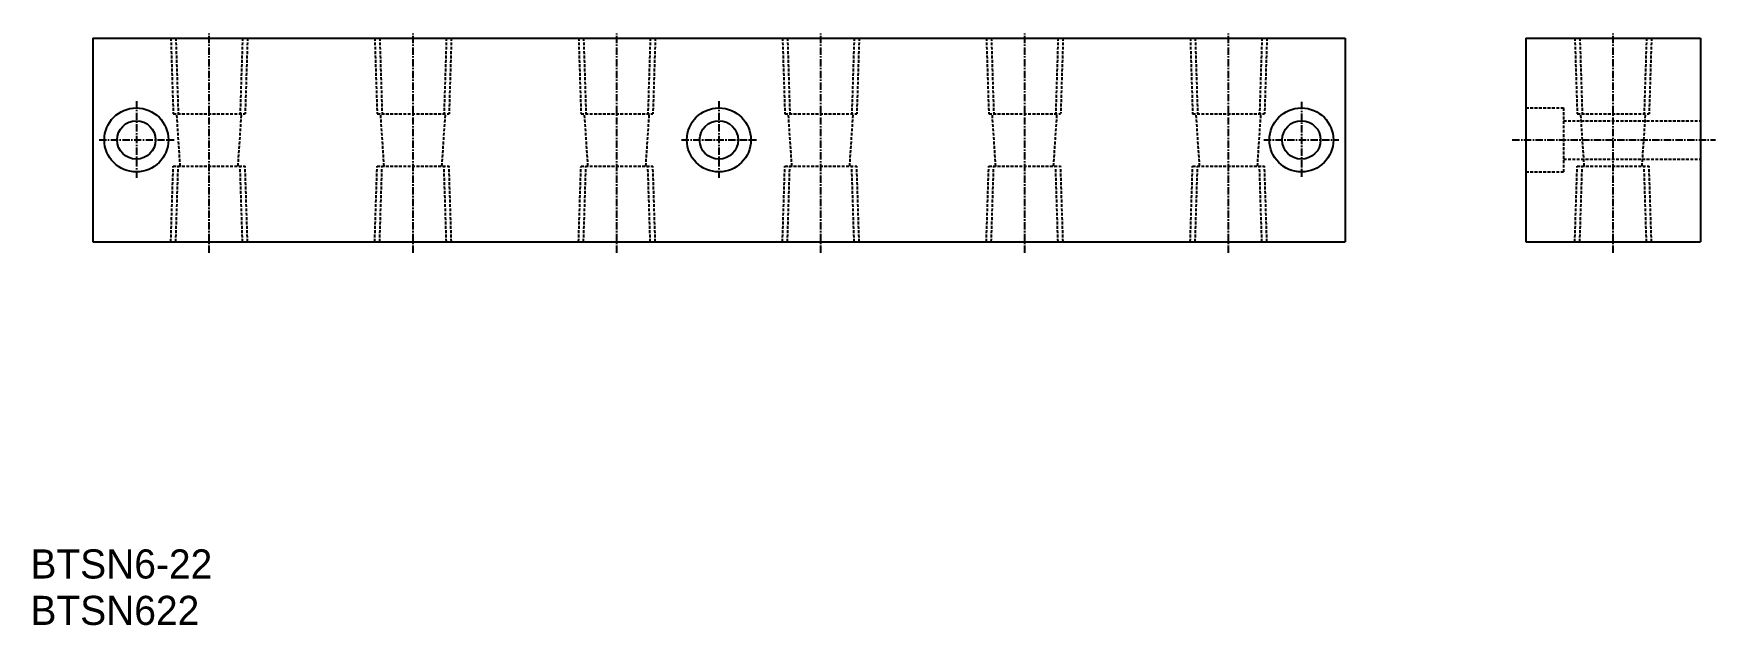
# Model space of a CAD drawing. Extents: x 2209 to 2498, y 6016 to 6118.
import ezdxf

# ---------------------------------------------------------------- set-up
doc = ezdxf.new("R2010")
doc.units = 0
doc.linetypes.add('CENTER', pattern=[2, 1.25, -0.25, 0.25, -0.25])
doc.linetypes.add('DASHED', pattern=[0.75, 0.5, -0.25])
doc.layers.get('0').update_dxf_attribs({"linetype": 'CONTINUOUS'})
doc.layers.add('CENTER', color=1, linetype='CENTER')

msp = doc.modelspace()

# ---------------------------------------------------------------- linework, layer by layer
at = {"color": 7, "linetype": 'CONTINUOUS'}
for p, q in [((2219.54, 6117.32), (2434.54, 6117.32)), ((2219.54, 6117.32), (2219.54, 6082.32)), ((2327.04, 6117.32), (2327.04, 6117.32)), ((2434.54, 6117.32), (2434.54, 6082.32)), ((2465.56, 6117.32), (2495.56, 6117.32)), ((2465.56, 6117.32), (2465.56, 6082.32)), ((2495.56, 6117.32), (2495.56, 6082.32)), ((2219.54, 6082.32), (2434.54, 6082.32)), ((2465.56, 6082.32), (2495.56, 6082.32))]:
    msp.add_line(p, q, dxfattribs=at)
at = {"color": 3, "linetype": 'DASHED'}
for p, q in [((2232.96, 6117.32), (2233.37, 6104.32)), ((2233.81, 6117.32), (2234.22, 6104.32)), ((2245.26, 6117.32), (2244.85, 6104.32)), ((2246.12, 6117.32), (2245.71, 6104.32)), ((2267.96, 6117.32), (2268.37, 6104.32)), ((2268.81, 6117.32), (2269.22, 6104.32)), ((2280.26, 6117.32), (2279.85, 6104.32)), ((2281.12, 6117.32), (2280.71, 6104.32)), ((2302.96, 6117.32), (2303.37, 6104.32)), ((2303.81, 6117.32), (2304.22, 6104.32)), ((2315.26, 6117.32), (2314.85, 6104.32)), ((2316.12, 6117.32), (2315.71, 6104.32)), ((2337.96, 6117.32), (2338.37, 6104.32)), ((2338.81, 6117.32), (2339.22, 6104.32)), ((2350.26, 6117.32), (2349.85, 6104.32)), ((2351.12, 6117.32), (2350.71, 6104.32)), ((2372.96, 6117.32), (2373.37, 6104.32)), ((2373.81, 6117.32), (2374.22, 6104.32)), ((2385.26, 6117.32), (2384.85, 6104.32)), ((2386.12, 6117.32), (2385.71, 6104.32)), ((2407.96, 6117.32), (2408.37, 6104.32)), ((2408.81, 6117.32), (2409.22, 6104.32)), ((2420.26, 6117.32), (2419.85, 6104.32)), ((2421.12, 6117.32), (2420.71, 6104.32)), ((2473.98, 6117.32), (2474.39, 6104.32)), ((2474.84, 6117.32), (2475.25, 6104.32)), ((2486.28, 6117.32), (2485.88, 6104.32)), ((2487.14, 6117.32), (2486.73, 6104.32)), ((2233.37, 6104.32), (2245.71, 6104.32)), ((2234.57, 6095.32), (2233.97, 6104.32)), ((2244.5, 6095.32), (2245.1, 6104.32)), ((2268.37, 6104.32), (2280.71, 6104.32)), ((2269.57, 6095.32), (2268.97, 6104.32)), ((2279.5, 6095.32), (2280.1, 6104.32)), ((2303.37, 6104.32), (2315.71, 6104.32)), ((2304.57, 6095.32), (2303.97, 6104.32)), ((2314.5, 6095.32), (2315.1, 6104.32)), ((2338.37, 6104.32), (2350.71, 6104.32)), ((2339.57, 6095.32), (2338.97, 6104.32)), ((2349.5, 6095.32), (2350.1, 6104.32)), ((2373.37, 6104.32), (2385.71, 6104.32)), ((2374.57, 6095.32), (2373.97, 6104.32)), ((2384.5, 6095.32), (2385.1, 6104.32)), ((2408.37, 6104.32), (2420.71, 6104.32)), ((2409.57, 6095.32), (2408.97, 6104.32)), ((2419.5, 6095.32), (2420.1, 6104.32)), ((2465.56, 6105.32), (2472.06, 6105.32)), ((2472.06, 6105.32), (2472.06, 6094.32)), ((2474.39, 6104.32), (2486.73, 6104.32)), ((2475.6, 6095.32), (2475, 6104.32)), ((2485.53, 6095.32), (2486.13, 6104.32)), ((2472.06, 6103.12), (2495.56, 6103.12)), ((2232.96, 6082.32), (2233.37, 6095.32)), ((2233.37, 6095.32), (2245.71, 6095.32)), ((2233.81, 6082.32), (2234.22, 6095.32)), ((2245.26, 6082.32), (2244.85, 6095.32)), ((2246.12, 6082.32), (2245.71, 6095.32)), ((2267.96, 6082.32), (2268.37, 6095.32)), ((2268.37, 6095.32), (2280.71, 6095.32)), ((2268.81, 6082.32), (2269.22, 6095.32)), ((2280.26, 6082.32), (2279.85, 6095.32)), ((2281.12, 6082.32), (2280.71, 6095.32)), ((2302.96, 6082.32), (2303.37, 6095.32)), ((2303.37, 6095.32), (2315.71, 6095.32)), ((2303.81, 6082.32), (2304.22, 6095.32)), ((2315.26, 6082.32), (2314.85, 6095.32)), ((2316.12, 6082.32), (2315.71, 6095.32)), ((2337.96, 6082.32), (2338.37, 6095.32)), ((2338.37, 6095.32), (2350.71, 6095.32)), ((2338.81, 6082.32), (2339.22, 6095.32)), ((2350.26, 6082.32), (2349.85, 6095.32)), ((2351.12, 6082.32), (2350.71, 6095.32)), ((2372.96, 6082.32), (2373.37, 6095.32)), ((2373.37, 6095.32), (2385.71, 6095.32)), ((2373.81, 6082.32), (2374.22, 6095.32)), ((2385.26, 6082.32), (2384.85, 6095.32)), ((2386.12, 6082.32), (2385.71, 6095.32)), ((2407.96, 6082.32), (2408.37, 6095.32)), ((2408.37, 6095.32), (2420.71, 6095.32)), ((2408.81, 6082.32), (2409.22, 6095.32)), ((2420.26, 6082.32), (2419.85, 6095.32)), ((2421.12, 6082.32), (2420.71, 6095.32)), ((2472.06, 6096.52), (2495.56, 6096.52)), ((2473.98, 6082.32), (2474.39, 6095.32)), ((2474.39, 6095.32), (2486.73, 6095.32)), ((2474.84, 6082.32), (2475.25, 6095.32)), ((2486.28, 6082.32), (2485.88, 6095.32)), ((2487.14, 6082.32), (2486.73, 6095.32)), ((2465.56, 6094.32), (2472.06, 6094.32))]:
    msp.add_line(p, q, dxfattribs=at)
msp.add_line((2273.29, 6117.32), (2273.29, 6117.32))
at = {"color": 7, "linetype": 'CONTINUOUS'}
for centre, radius in [((2227.04, 6099.82), 5.5), ((2327.04, 6099.82), 5.5), ((2427.04, 6099.82), 5.5), ((2227.04, 6099.82), 3.3), ((2327.04, 6099.82), 3.3), ((2427.04, 6099.82), 3.3)]:
    msp.add_circle(centre, radius, dxfattribs=at)
at = {"layer": 'CENTER', "color": 1, "linetype": 'CENTER'}
for p, q in [((2239.54, 6080.45), (2239.54, 6118.07)), ((2274.54, 6080.45), (2274.54, 6118.07)), ((2309.54, 6080.45), (2309.54, 6118.07)), ((2344.54, 6080.45), (2344.54, 6118.07)), ((2379.54, 6080.45), (2379.54, 6118.07)), ((2414.54, 6080.45), (2414.54, 6118.07)), ((2480.56, 6080.45), (2480.56, 6118.07)), ((2227.04, 6106.5), (2227.04, 6093.32)), ((2327.04, 6106.5), (2327.04, 6093.32)), ((2427.04, 6106.34), (2427.04, 6093.48)), ((2220.64, 6099.82), (2233.51, 6099.82)), ((2320.64, 6099.82), (2333.51, 6099.82)), ((2420.59, 6099.82), (2433.46, 6099.82)), ((2463.25, 6099.82), (2498.11, 6099.82))]:
    msp.add_line(p, q, dxfattribs=at)

# ---------------------------------------------------------------- texts
at = {"color": 7, "linetype": 'CONTINUOUS'}
for s, p in [('BTSN6-22', (2208.85, 6024.51)), ('BTSN622', (2208.85, 6016.54))]:
    msp.add_text(s, height=5, dxfattribs=at).set_placement(p)

doc.saveas('drawing.dxf')
